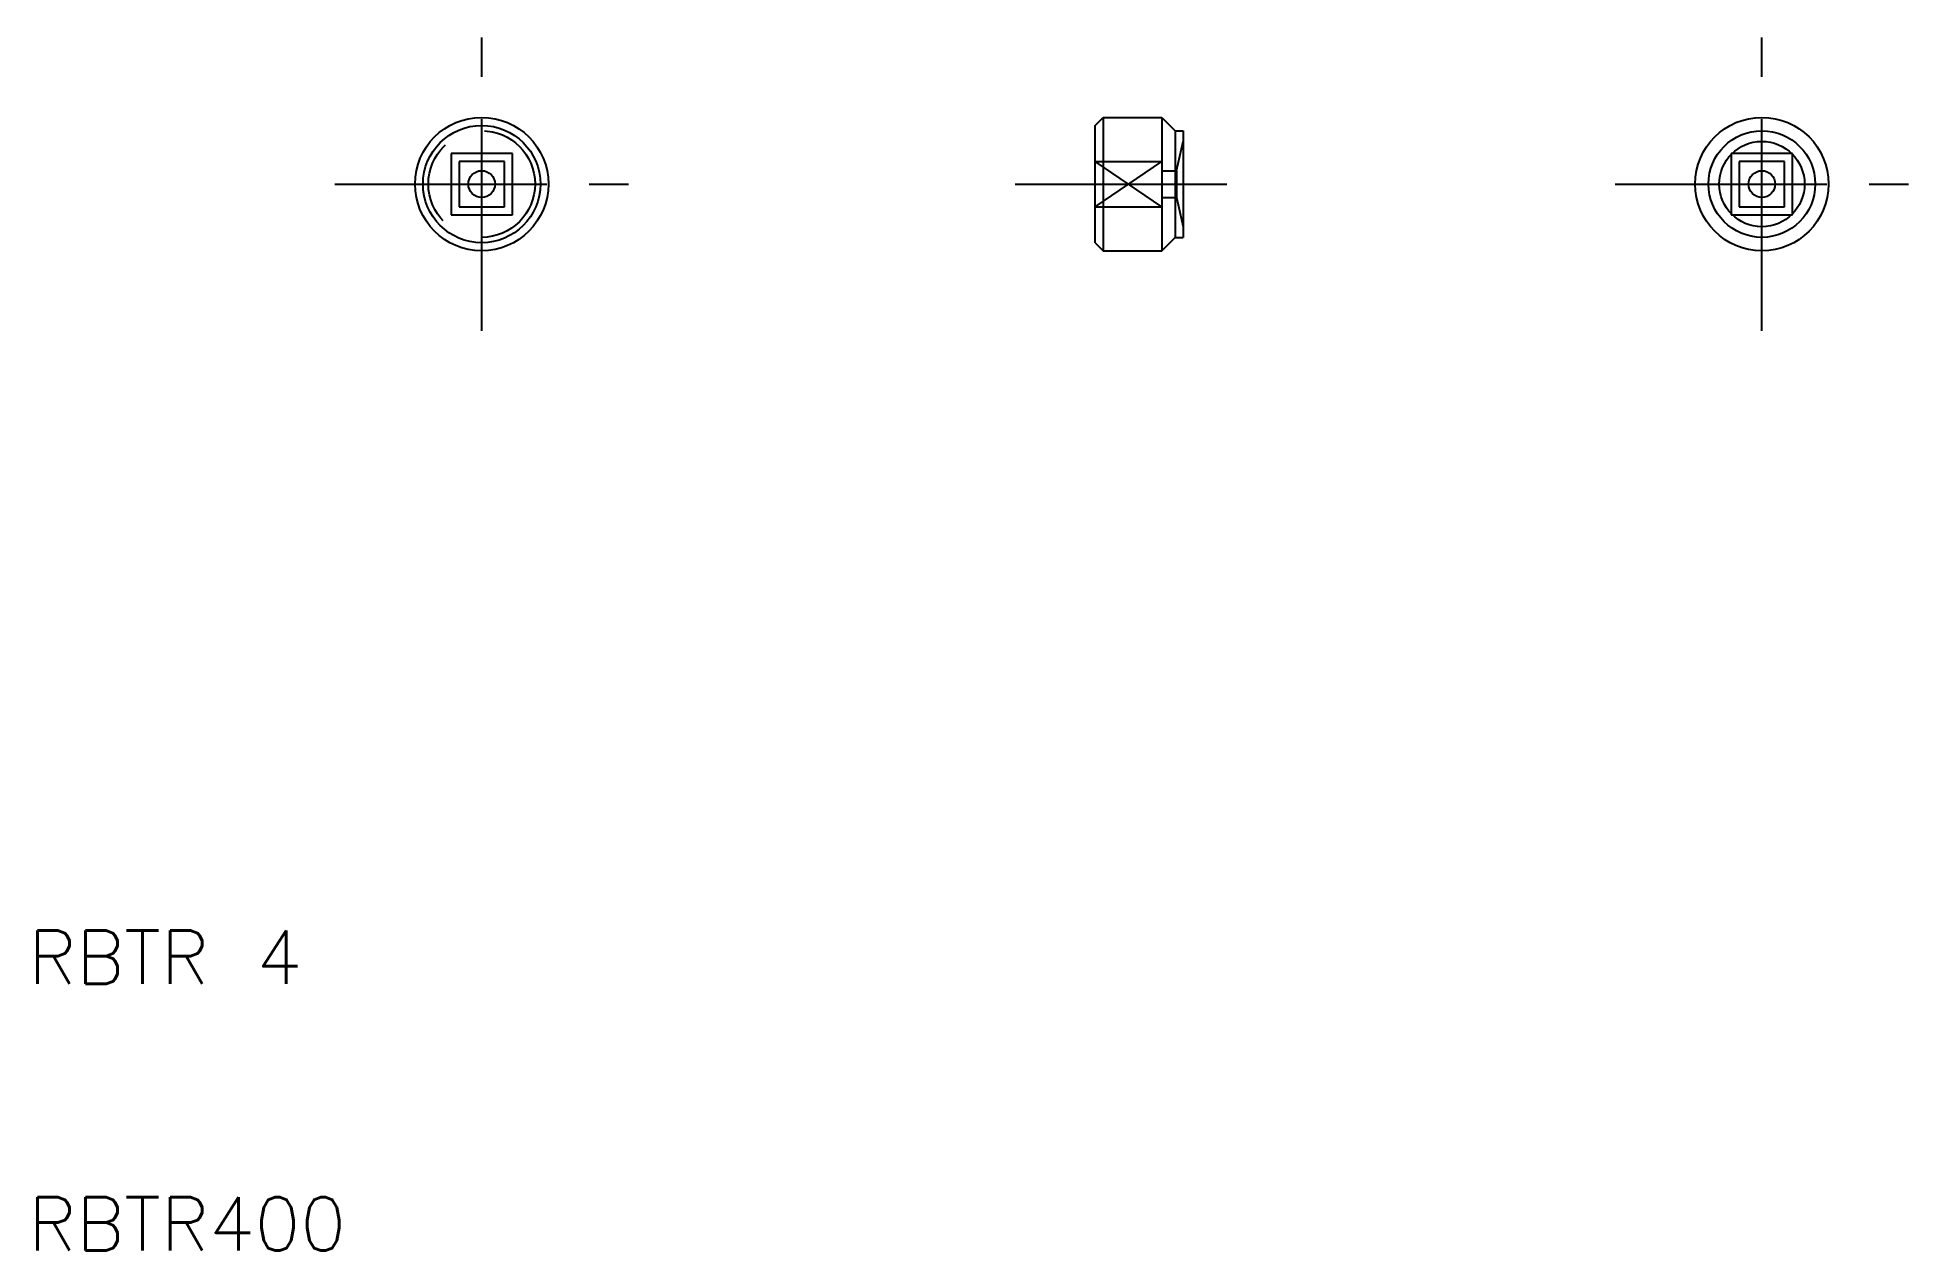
# Model space of a CAD drawing. Extents: x 10.3 to 80.5, y 10 to 55.5.
import ezdxf

# ---------------------------------------------------------------- set-up
doc = ezdxf.new("R2010")
doc.units = 0
doc.header["$LTSCALE"] = 0.25
doc.linetypes.add('CENTER', pattern=[50.8, 31.75, -6.35, 6.35, -6.35])
doc.linetypes.add('DASHED', pattern=[19.05, 12.7, -6.35])
doc.layers.get('0').update_dxf_attribs({"linetype": 'CONTINUOUS'})
doc.layers.add('CENTER', color=1, linetype='CENTER')
doc.styles.get("Standard").update_dxf_attribs({"font": 'txt.shx', "bigfont": 'extfont.shx'})

msp = doc.modelspace()

# ---------------------------------------------------------------- linework, layer by layer
for p, q in [((50, 52.2), (50.3, 52.5)), ((50, 47.8), (50, 52.2)), ((50.3, 52.5), (50.3, 47.5)), ((50.3, 52.5), (52.5, 52.5)), ((52.5, 52.5), (52.5, 47.5)), ((52.5, 52.5), (53, 52)), ((53, 52), (53, 48)), ((53, 52), (53.3, 52)), ((53.3, 52), (53.3, 48)), ((25.85, 51.15), (25.85, 48.85)), ((28.15, 51.15), (25.85, 51.15)), ((26.15, 50.85), (26.15, 49.15)), ((27.85, 50.85), (26.15, 50.85)), ((27.85, 49.15), (27.85, 50.85)), ((28.15, 48.85), (28.15, 51.15)), ((26.15, 49.15), (27.85, 49.15)), ((25.85, 48.85), (28.15, 48.85)), ((50, 47.8), (50.3, 47.5)), ((52.5, 47.5), (53, 48)), ((53, 48), (53.3, 48)), ((50.3, 47.5), (52.5, 47.5))]:
    msp.add_line(p, q)
at = {"color": 3, "linetype": 'DASHED'}
for p, q in [((53.05, 50.5), (53.3, 51.6)), ((50, 49.15), (52.5, 50.85)), ((52.5, 49.15), (50, 50.85)), ((50, 50.85), (52.5, 50.85)), ((52.5, 50.85), (52.5, 49.15)), ((73.85, 51.15), (73.85, 48.85)), ((76.15, 51.15), (73.85, 51.15)), ((74.15, 50.85), (74.15, 49.15)), ((75.85, 50.85), (74.15, 50.85)), ((75.85, 49.15), (75.85, 50.85)), ((76.15, 48.85), (76.15, 51.15)), ((52.5, 50.5), (53.05, 50.5)), ((53.05, 50.5), (53.05, 49.5)), ((50, 49.15), (52.5, 49.15)), ((52.5, 49.5), (53.05, 49.5)), ((53.05, 49.5), (53.3, 48.4)), ((74.15, 49.15), (75.85, 49.15)), ((73.85, 48.85), (76.15, 48.85))]:
    msp.add_line(p, q, dxfattribs=at)
for centre, radius in [((27, 50), 2.5), ((27, 50), 2.2), ((75, 50), 2.5), ((75, 50), 2), ((75, 50), 1.6), ((27, 50), 0.5), ((75, 50), 0.5)]:
    msp.add_circle(centre, radius)
msp.add_circle((27, 50), 2, dxfattribs=at)
at = {"layer": 'CENTER', "color": 1, "linetype": 'CENTER'}
for p, q in [((27, 44.5), (27, 55.5)), ((75, 44.5), (75, 55.5)), ((21.5, 50), (32.5, 50)), ((47, 50), (56.3, 50)), ((69.5, 50), (80.5, 50))]:
    msp.add_line(p, q, dxfattribs=at)

# ---------------------------------------------------------------- texts
for s, p in [('RBTR 4', (10, 20)), ('RBTR400', (10, 10))]:
    msp.add_text(s, height=2).set_placement(p)

doc.saveas('drawing.dxf')
